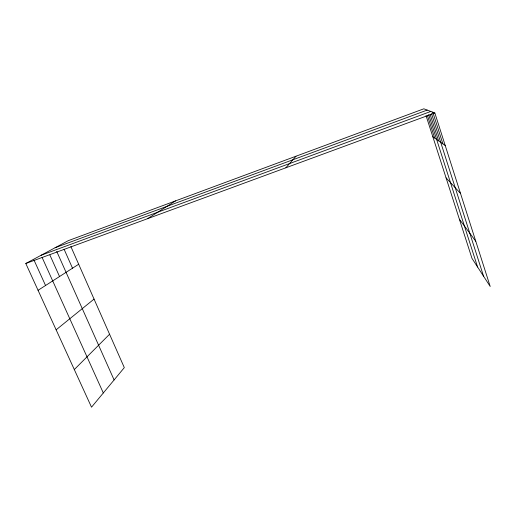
<?xml version="1.0" encoding="UTF-8"?>
<svg xmlns="http://www.w3.org/2000/svg" width="516" height="516" viewBox="0 0 516 516"><rect width="100%" height="100%" fill="white"/><g stroke="black" fill="none" stroke-linecap="round" stroke-linejoin="round"><path stroke-width="0.77" d="M285.864 167.784L296.029 156.206M74.304 369.553L109.573 334.233M56.134 329.821L94.06 299.093M38.061 290.302L78.677 264.25M147.492 218.707L175.588 200.866M70.866 246.558L124.311 367.624L91.519 407.188L25.8 263.489L68.267 240.662L423.836 108.811L434.833 112.965L490.2 286.464L471.992 258.393L426.023 115.597M55.096 247.745L427.196 110.082M41.125 255.252L430.815 111.443M25.8 263.489L434.833 112.965M432.821 136.714L445.224 145.525M446.063 177.846L460.485 193.352M459.375 219.203L475.771 241.256M33.972 260.006L45.556 285.496M42.112 257.452L103.31 392.966M49.878 255.001L59.54 276.524M56.708 251.357L114.101 379.944M64.094 249.234L72.511 268.204M430.163 114.507L438.6 140.823M428.648 114.591L477.584 267.017M427.409 115.449L434.672 138.03M432.769 112.185L442.896 143.874M431.537 113.701L483.576 276.247"/></g></svg>
